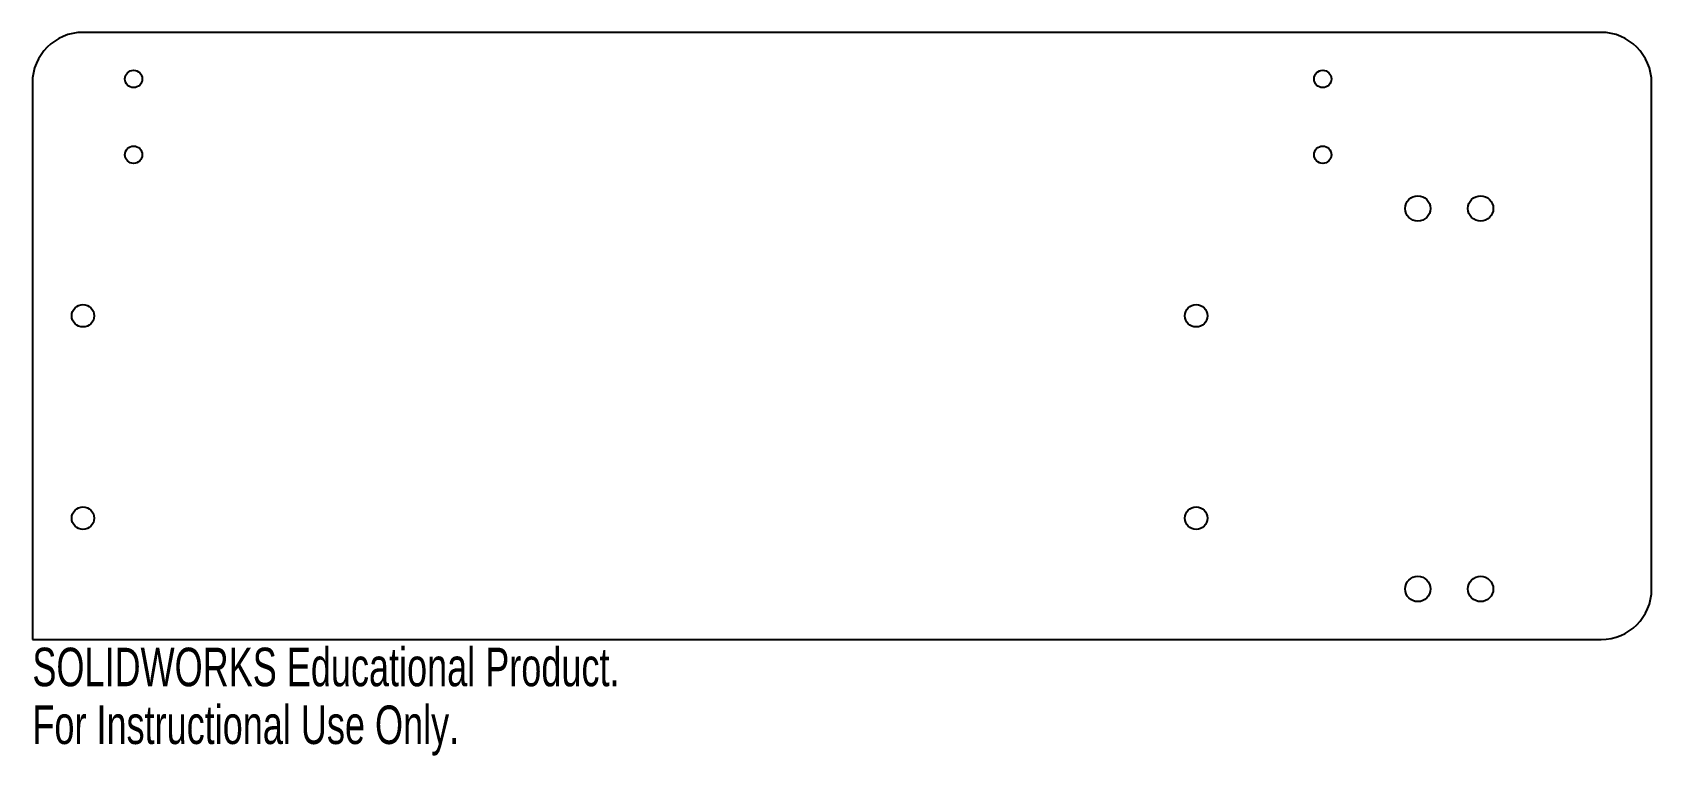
# Model space of a CAD drawing. Header units: millimetres. Extents: x 0 to 203, y -15 to 76.
import ezdxf

# ---------------------------------------------------------------- set-up
doc = ezdxf.new("R2010")
doc.units = ezdxf.units.MM
doc.styles.add('SLDTEXTSTYLE0', font='TXT', dxfattribs={"width": 0.7})

msp = doc.modelspace()

# ---------------------------------------------------------------- linework, layer by layer
at = {"color": 7, "linetype": 'Continuous', "lineweight": 25}
for p, q in [((196.85, 76.2), (6.35, 76.2)), ((0, 69.85), (0, 0)), ((203.2, 6.35), (203.2, 69.85)), ((0, 0), (196.85, 0))]:
    msp.add_line(p, q, dxfattribs=at)
for centre, radius in [((12.7, 70.36), 1.09), ((161.93, 70.36), 1.09), ((12.7, 60.84), 1.09), ((161.93, 60.84), 1.09), ((173.86, 54.1), 1.59), ((181.74, 54.1), 1.59), ((6.35, 40.64), 1.41), ((146.05, 40.64), 1.41), ((6.35, 15.24), 1.41), ((146.05, 15.24), 1.41), ((173.86, 6.35), 1.59), ((181.74, 6.35), 1.59)]:
    msp.add_circle(centre, radius, dxfattribs=at)
for centre, start, end in [((6.35, 69.85), 90, 180), ((196.85, 69.85), 0, 90), ((196.85, 6.35), 270, 0)]:
    msp.add_arc(centre, 6.35, start, end, dxfattribs=at)

# ---------------------------------------------------------------- texts
at = {"color": 7, "linetype": 'Continuous', "char_height": 4.8336, "attachment_point": 1, "style": 'SLDTEXTSTYLE0'}
for s, insert in [('SOLIDWORKS Educational Product.', (0, -1.02)), ('For Instructional Use Only.', (0, -8.27))]:
    msp.add_mtext(s, dxfattribs=dict(at, insert=insert))

doc.saveas('drawing.dxf')
